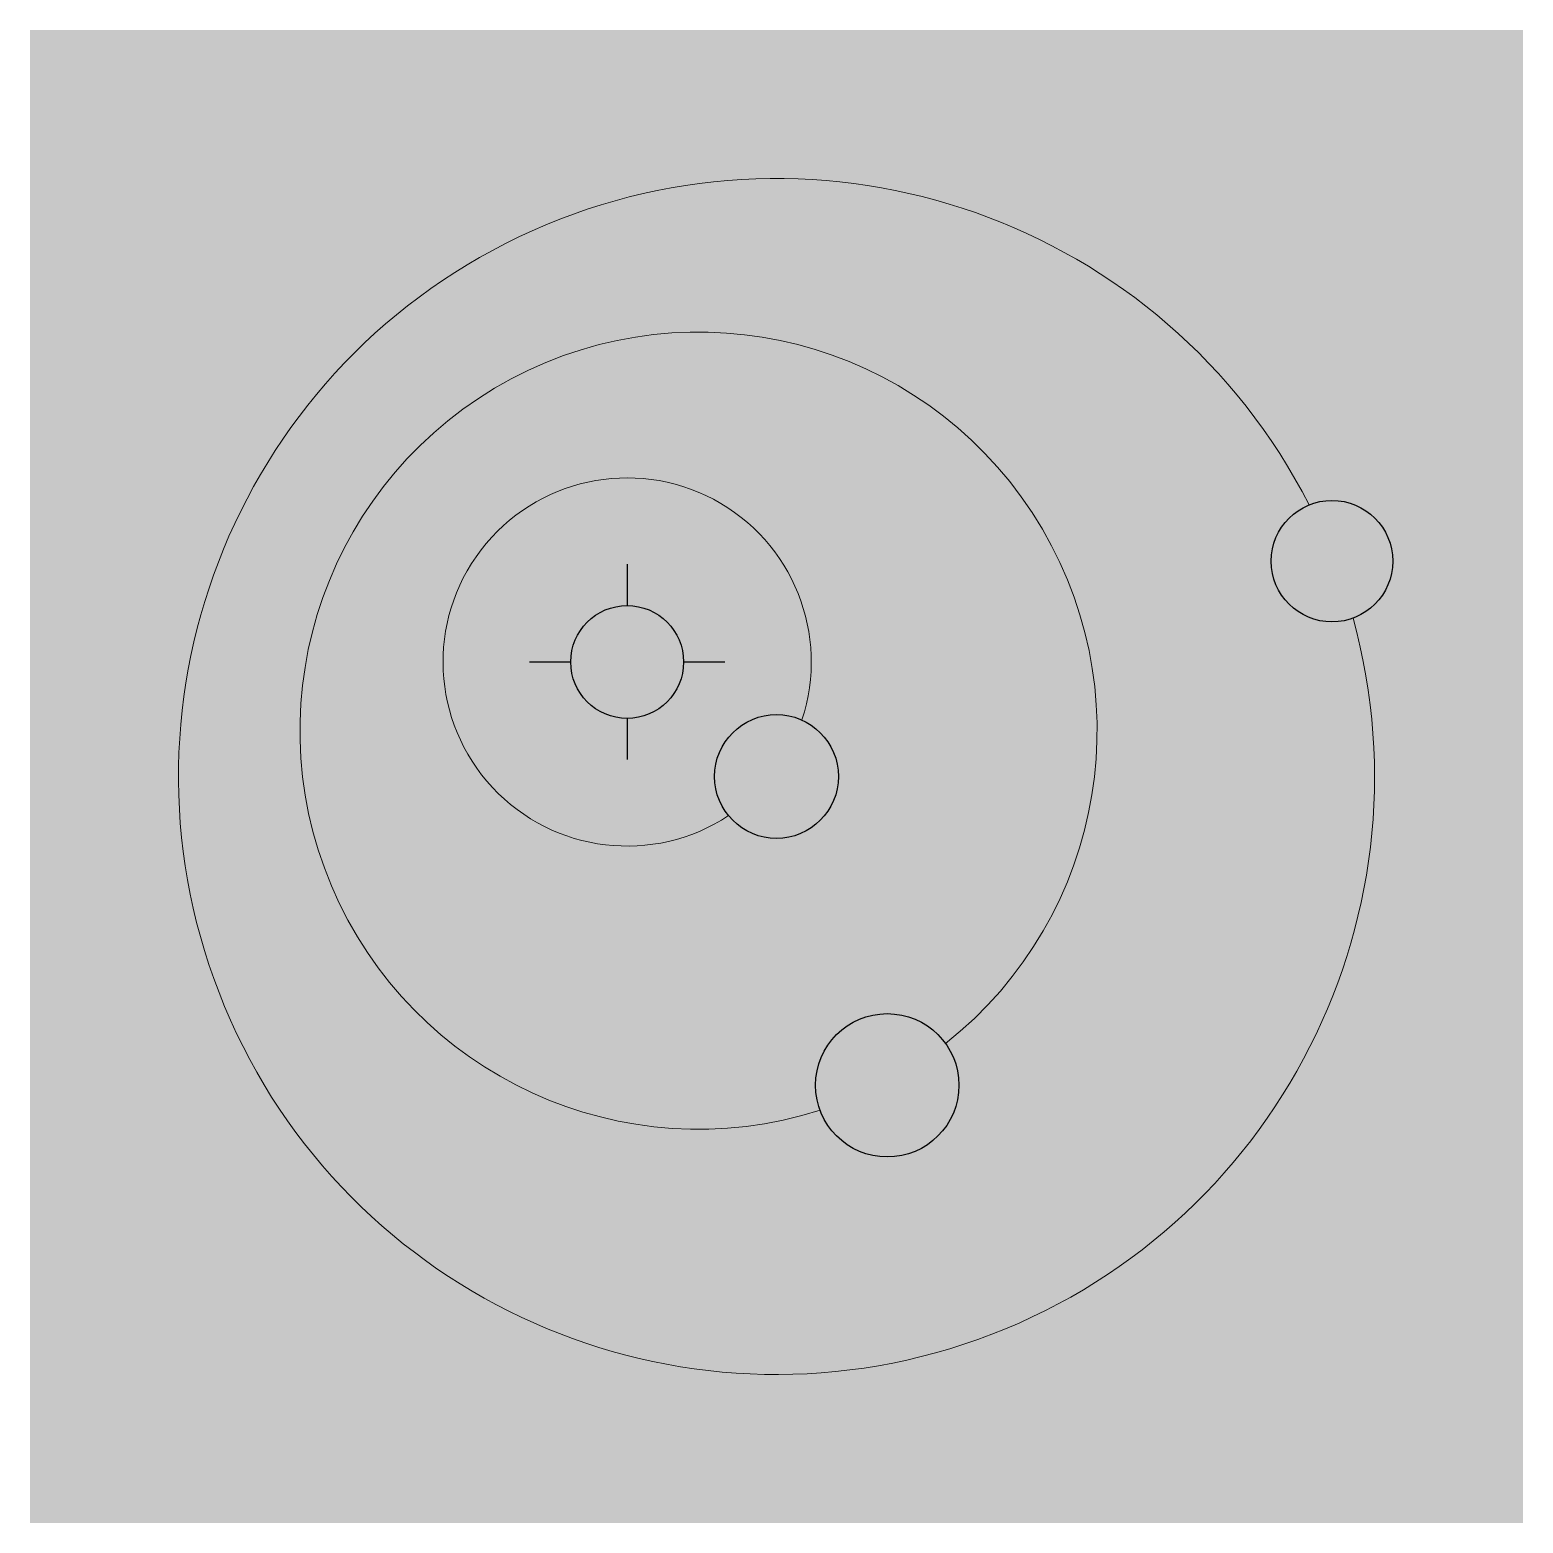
# Model space of a CAD drawing. Header units: millimetres. Extents: x -10 to 0, y 0 to 10.
import ezdxf

# ---------------------------------------------------------------- set-up
doc = ezdxf.new("R2010")
doc.units = ezdxf.units.MM
doc.layers.get('0').update_dxf_attribs({"lineweight": 25, "true_color": 0xffffff})

msp = doc.modelspace()

# ---------------------------------------------------------------- hatches: boundary and pattern name
at = {"true_color": 0x000000}
msp.add_hatch(color=7, dxfattribs=at).paths.add_polyline_path([(-10, 0), (-10, 10), (0, 10), (0, 0)])

# ---------------------------------------------------------------- linework, layer by layer
for p, q in [((-6, 6.421), (-6, 6.145)), ((-6.654, 5.767), (-6.378, 5.767)), ((-5.622, 5.767), (-5.346, 5.767)), ((-6, 5.388), (-6, 5.113))]:
    msp.add_line(p, q)
for centre, radius in [((-1.28, 6.442), 0.407), ((-6, 5.767), 0.378), ((-5, 5), 0.415), ((-4.258, 2.932), 0.48)]:
    msp.add_circle(centre, radius)
at = {"linetype": 'Continuous', "lineweight": 15}
for centre, radius, start, end in [((-5, 5), 4.004, 27.0247, 15.3496), ((-5.522, 5.307), 2.669, 308.2893, 287.7681), ((-6, 5.767), 1.233, 341.6363, 303.4111)]:
    msp.add_arc(centre, radius, start, end, dxfattribs=at)

doc.saveas('drawing.dxf')
